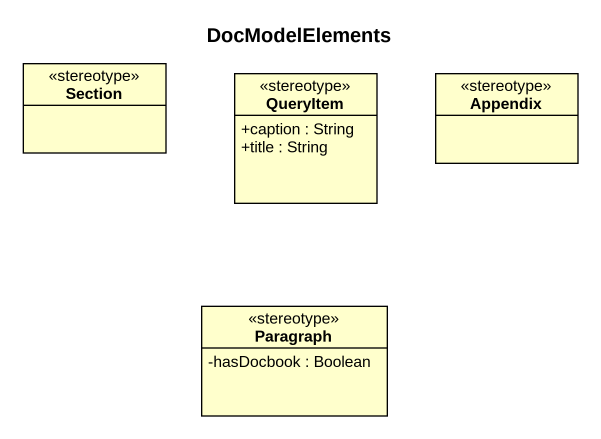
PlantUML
@startuml
title DocModelElements
hide circle
hide empty members
skinparam classAttributeIconSize 0
class Section <<stereotype>>
class QueryItem <<stereotype>> {
  +caption : String
  +title : String
}
class Appendix <<stereotype>>
class Paragraph <<stereotype>> {
  -hasDocbook : Boolean
}
@enduml
